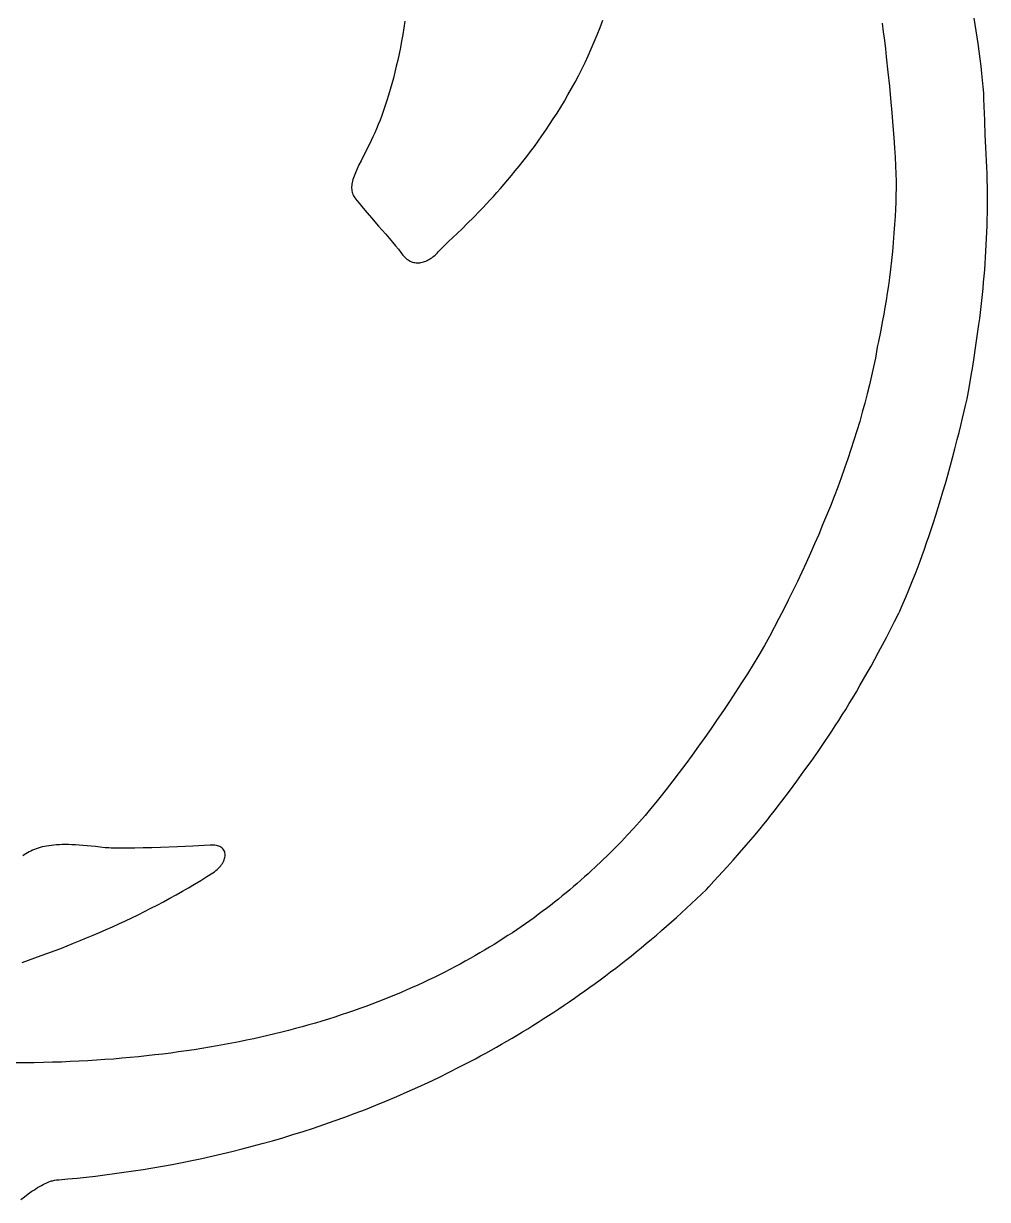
# Model space of a CAD drawing. Extents: x -599 to 1104, y -19005 to -18097.
# Drawn here: x 689 to 1104, y -18989 to -18482 of the extents above; entities that cross this region are included whole.
import ezdxf

# ---------------------------------------------------------------- set-up
doc = ezdxf.new("R2010")
doc.units = 0
doc.layers.add('Layer_1', color=1, linetype='CONTINUOUS')

msp = doc.modelspace()

# ---------------------------------------------------------------- linework, layer by layer
at = {"layer": 'Layer_1'}
for points in [[(1058.62, -18481.61), (1059.11, -18485.37), (1059.56, -18489.05), (1059.99, -18492.63), (1060.4, -18496.1), (1061.12, -18502.68), (1061.73, -18508.7), (1062.23, -18514.08), (1062.76, -18520.29), (1063.21, -18525.87), (1063.6, -18530.86), (1063.93, -18535.35), (1064.18, -18539.4), (1064.38, -18543.1), (1064.52, -18546.5), (1064.59, -18549.7), (1064.61, -18552.74), (1064.58, -18555.72), (1064.5, -18558.7), (1064.36, -18561.75), (1064.18, -18564.95), (1063.96, -18568.36), (1063.69, -18572.06), (1063.38, -18576.13), (1063.22, -18578.12), (1063.05, -18580.08), (1062.68, -18583.92), (1062.26, -18587.63), (1061.81, -18591.22), (1061.33, -18594.67), (1060.83, -18597.99), (1060.32, -18601.16), (1059.81, -18604.18), (1059.29, -18607.05), (1058.79, -18609.74), (1057.85, -18614.63), (1057.03, -18618.79), (1056.68, -18620.58), (1056.39, -18622.17), (1055.68, -18625.95), (1054.9, -18629.77), (1054.05, -18633.62), (1053.15, -18637.51), (1052.18, -18641.41), (1051.15, -18645.35), (1050.07, -18649.31), (1048.93, -18653.29), (1047.73, -18657.28), (1046.48, -18661.3), (1045.17, -18665.33), (1043.81, -18669.38), (1042.41, -18673.43), (1040.95, -18677.5), (1039.45, -18681.57), (1037.9, -18685.64), (1036.3, -18689.72), (1034.66, -18693.8), (1032.98, -18697.88), (1031.26, -18701.96), (1029.5, -18706.03), (1027.7, -18710.09), (1025.86, -18714.14), (1023.99, -18718.19), (1022.09, -18722.22), (1020.15, -18726.23), (1018.18, -18730.22), (1016.18, -18734.2), (1014.15, -18738.15), (1012.09, -18742.08), (1010.01, -18745.98), (1007.9, -18749.86), (1005.48, -18753.91), (1003.01, -18757.95), (1000.52, -18761.96), (997.99, -18765.96), (995.43, -18769.93), (992.84, -18773.88), (990.22, -18777.8), (987.58, -18781.7), (984.9, -18785.57), (982.21, -18789.42), (979.48, -18793.23), (976.74, -18797.02), (973.97, -18800.78), (971.17, -18804.5), (968.36, -18808.2), (965.53, -18811.86), (963.34, -18814.63), (961.1, -18817.41), (958.78, -18820.21), (956.41, -18823), (953.97, -18825.81), (951.46, -18828.61), (948.88, -18831.42), (946.23, -18834.23), (943.51, -18837.03), (940.72, -18839.83), (937.86, -18842.62), (934.92, -18845.4), (933.42, -18846.79), (931.91, -18848.17), (930.37, -18849.55), (928.81, -18850.93), (927.24, -18852.31), (925.64, -18853.68), (924.03, -18855.04), (922.39, -18856.4), (920.74, -18857.76), (919.06, -18859.11), (917.37, -18860.46), (915.65, -18861.8), (913.91, -18863.13), (912.15, -18864.46), (910.37, -18865.79), (908.57, -18867.1), (906.75, -18868.41), (904.9, -18869.72), (903.04, -18871.01), (901.15, -18872.3), (899.24, -18873.58), (897.3, -18874.85), (895.35, -18876.12), (893.37, -18877.37), (891.37, -18878.62), (889.35, -18879.86), (887.3, -18881.09), (885.23, -18882.31), (883.13, -18883.52), (881.02, -18884.72), (878.88, -18885.91), (876.71, -18887.09), (874.52, -18888.26), (872.31, -18889.42), (870.07, -18890.57), (867.81, -18891.7), (865.52, -18892.83), (863.21, -18893.94), (860.88, -18895.04), (858.51, -18896.13), (856.13, -18897.2), (853.71, -18898.27), (851.28, -18899.32), (848.81, -18900.35), (846.32, -18901.38), (843.81, -18902.38), (841.26, -18903.38), (838.7, -18904.36), (836.1, -18905.32), (833.48, -18906.28), (830.83, -18907.21), (828.15, -18908.13), (825.45, -18909.04), (822.72, -18909.93), (819.96, -18910.8), (817.18, -18911.66), (814.36, -18912.5), (811.52, -18913.32), (808.65, -18914.12), (805.75, -18914.91), (802.83, -18915.68), (799.87, -18916.44), (796.89, -18917.17), (793.88, -18917.89), (790.83, -18918.59), (787.76, -18919.27), (784.66, -18919.93), (781.53, -18920.57), (778.37, -18921.19), (775.18, -18921.8), (771.96, -18922.38), (768.71, -18922.94), (765.43, -18923.48), (762.12, -18924), (758.78, -18924.5), (755.4, -18924.98), (752, -18925.44), (748.57, -18925.87), (745.1, -18926.28), (741.6, -18926.67), (738.07, -18927.04), (734.51, -18927.39), (730.92, -18927.71), (727.29, -18928.01), (723.64, -18928.29), (719.95, -18928.54), (716.22, -18928.77), (712.47, -18928.97), (708.68, -18929.15), (704.86, -18929.3), (701, -18929.43), (697.12, -18929.54), (693.2, -18929.62), (689.24, -18929.67), (685.25, -18929.7)], [(687.39, -18988.55), (688.93, -18987.35), (690.53, -18986.17), (692.16, -18985.03), (692.98, -18984.48), (693.8, -18983.96), (694.62, -18983.45), (695.44, -18982.97), (696.26, -18982.51), (697.06, -18982.08), (697.86, -18981.69), (698.64, -18981.32), (699.41, -18981), (700.16, -18980.72), (700.59, -18980.58), (701.03, -18980.46), (701.47, -18980.35), (701.92, -18980.27), (702.82, -18980.14), (703.73, -18980.05), (707.65, -18979.7), (711.61, -18979.31), (715.59, -18978.89), (719.61, -18978.43), (723.65, -18977.94), (727.72, -18977.41), (731.82, -18976.84), (735.94, -18976.24), (740.08, -18975.59), (744.25, -18974.9), (748.44, -18974.18), (752.66, -18973.41), (756.9, -18972.59), (761.15, -18971.74), (765.43, -18970.84), (769.73, -18969.89), (774.04, -18968.9), (778.38, -18967.86), (782.73, -18966.77), (787.09, -18965.64), (791.47, -18964.45), (795.87, -18963.22), (800.28, -18961.93), (804.7, -18960.59), (809.13, -18959.2), (813.57, -18957.75), (818.03, -18956.25), (822.49, -18954.7), (826.97, -18953.09), (831.45, -18951.42), (835.94, -18949.7), (840.43, -18947.91), (844.93, -18946.07), (849.44, -18944.17), (853.95, -18942.2), (858.46, -18940.17), (862.98, -18938.08), (867.5, -18935.93), (872.01, -18933.71), (876.53, -18931.43), (881.05, -18929.08), (883.31, -18927.88), (885.57, -18926.67), (887.82, -18925.43), (890.08, -18924.18), (892.34, -18922.92), (894.59, -18921.63), (896.84, -18920.33), (899.1, -18919.01), (901.35, -18917.68), (903.6, -18916.32), (905.85, -18914.95), (908.1, -18913.56), (910.34, -18912.15), (912.59, -18910.72), (914.83, -18909.28), (917.07, -18907.82), (919.31, -18906.34), (921.54, -18904.84), (923.78, -18903.32), (926.01, -18901.78), (928.24, -18900.23), (930.47, -18898.65), (932.69, -18897.06), (934.92, -18895.45), (937.14, -18893.82), (939.35, -18892.17), (941.57, -18890.5), (943.78, -18888.81), (945.98, -18887.1), (948.19, -18885.37), (950.39, -18883.62), (952.59, -18881.85), (954.78, -18880.06), (956.97, -18878.25), (959.16, -18876.42), (961.34, -18874.57), (963.52, -18872.7), (965.69, -18870.81), (967.86, -18868.9), (970.03, -18866.97), (972.19, -18865.01), (974.35, -18863.04), (976.5, -18861.05), (978.65, -18859.03), (980.79, -18856.99), (982.93, -18854.93), (983.88, -18853.87), (986.14, -18851.4), (991.76, -18845.24), (994.39, -18842.31), (997.16, -18839.19), (1000.03, -18835.88), (1003, -18832.4), (1006.04, -18828.75), (1007.59, -18826.87), (1009.14, -18824.95), (1010.69, -18822.98), (1012.26, -18820.99), (1013.82, -18818.95), (1015.39, -18816.88), (1018.64, -18812.52), (1021.81, -18808.24), (1024.91, -18804), (1027.96, -18799.76), (1030.97, -18795.48), (1032.47, -18793.32), (1033.96, -18791.14), (1035.45, -18788.93), (1036.94, -18786.69), (1038.43, -18784.41), (1039.93, -18782.1), (1041.43, -18779.74), (1042.93, -18777.33), (1044.45, -18774.87), (1045.97, -18772.35), (1047.51, -18769.76), (1049.06, -18767.11), (1050.63, -18764.39), (1052.22, -18761.59), (1053.82, -18758.72), (1055.45, -18755.75), (1057.1, -18752.7), (1058.77, -18749.55), (1060.47, -18746.31), (1062.2, -18742.96), (1063.97, -18739.51), (1065.76, -18735.94), (1066.17, -18735.08), (1066.83, -18733.62), (1067.73, -18731.6), (1068.84, -18729.01), (1070.14, -18725.89), (1071.61, -18722.24), (1073.22, -18718.09), (1074.08, -18715.83), (1074.97, -18713.45), (1075.88, -18710.96), (1076.81, -18708.35), (1077.77, -18705.63), (1078.75, -18702.79), (1079.74, -18699.85), (1080.74, -18696.81), (1081.76, -18693.66), (1082.78, -18690.4), (1083.81, -18687.05), (1084.84, -18683.61), (1085.88, -18680.06), (1086.9, -18676.43), (1087.93, -18672.7), (1088.94, -18668.89), (1089.95, -18664.99), (1090.94, -18661.01), (1091.74, -18657.99), (1092.53, -18654.96), (1093.29, -18651.91), (1094.02, -18648.86), (1094.59, -18646.33), (1095.19, -18643.5), (1095.8, -18640.39), (1096.42, -18637.02), (1097.04, -18633.42), (1097.66, -18629.61), (1098.27, -18625.63), (1098.86, -18621.49), (1099.61, -18616.5), (1100.32, -18611.44), (1100.65, -18608.89), (1100.97, -18606.32), (1101.28, -18603.74), (1101.57, -18601.14), (1101.85, -18598.53), (1102.11, -18595.9), (1102.36, -18593.26), (1102.59, -18590.61), (1102.81, -18587.94), (1103.01, -18585.26), (1103.19, -18582.57), (1103.35, -18579.86), (1103.5, -18577.14), (1103.63, -18574.41), (1103.75, -18571.67), (1103.84, -18568.92), (1103.91, -18566.16), (1103.97, -18563.39), (1104, -18560.61), (1104.01, -18557.81), (1104.01, -18555.01), (1103.98, -18552.2), (1103.93, -18549.38), (1103.86, -18546.56), (1103.76, -18543.72), (1103.65, -18540.88), (1103.51, -18538.02), (1103.34, -18535.17), (1103.32, -18535.17), (1103.06, -18529.72), (1102.96, -18527.53), (1102.91, -18526.15), (1102.88, -18524.77), (1102.83, -18523.37), (1102.72, -18520.55), (1102.62, -18517.45), (1102.51, -18514.29), (1102.37, -18511.77), (1102.16, -18509.09), (1101.9, -18506.24), (1101.59, -18503.26), (1101.24, -18500.17), (1100.85, -18496.97), (1100.41, -18493.7), (1099.95, -18490.37), (1099.13, -18484.92), (1098.26, -18479.45)], [(852.92, -18480.72), (852.48, -18483.62), (852.01, -18486.48), (851.51, -18489.31), (850.98, -18492.1), (850.42, -18494.84), (849.84, -18497.54), (849.23, -18500.19), (848.6, -18502.79), (847.95, -18505.33), (847.28, -18507.82), (846.6, -18510.24), (845.89, -18512.61), (845.18, -18514.91), (844.45, -18517.14), (843.71, -18519.3), (842.97, -18521.38), (842.21, -18523.39), (841.45, -18525.33), (840.69, -18527.18), (839.92, -18528.94), (839.15, -18530.62), (838.39, -18532.21), (837.2, -18534.59), (836.07, -18536.82), (834.03, -18540.88), (833.13, -18542.72), (832.32, -18544.44), (831.62, -18546.05), (831.31, -18546.82), (831.03, -18547.57), (830.78, -18548.29), (830.56, -18548.98), (830.38, -18549.66), (830.22, -18550.32), (830.1, -18550.96), (830.02, -18551.57), (829.97, -18552.17), (829.97, -18552.76), (830, -18553.33), (830.07, -18553.88), (830.18, -18554.42), (830.33, -18554.95), (830.53, -18555.47), (830.77, -18555.97), (831.06, -18556.47), (831.39, -18556.95), (832.22, -18558.01), (833.23, -18559.25), (834.39, -18560.65), (835.67, -18562.17), (838.53, -18565.5), (841.59, -18569.05), (844.68, -18572.62), (847.58, -18576.03), (848.91, -18577.61), (850.11, -18579.07), (851.18, -18580.39), (852.07, -18581.55), (852.49, -18582.06), (852.92, -18582.52), (853.36, -18582.95), (853.82, -18583.33), (854.28, -18583.66), (854.76, -18583.96), (855.24, -18584.21), (855.73, -18584.42), (856.23, -18584.6), (856.74, -18584.73), (857.25, -18584.83), (857.76, -18584.89), (858.28, -18584.92), (858.81, -18584.91), (859.33, -18584.86), (859.85, -18584.79), (860.38, -18584.68), (860.9, -18584.54), (861.43, -18584.36), (861.95, -18584.16), (862.47, -18583.93), (862.98, -18583.67), (863.49, -18583.39), (863.99, -18583.07), (864.48, -18582.73), (864.97, -18582.37), (865.45, -18581.98), (865.92, -18581.57), (866.38, -18581.14), (866.83, -18580.68), (867.27, -18580.21), (867.69, -18579.71), (867.93, -18579.44), (868.25, -18579.1), (869.12, -18578.23), (870.3, -18577.11), (871.75, -18575.75), (875.41, -18572.29), (877.58, -18570.2), (879.95, -18567.87), (882.5, -18565.32), (885.22, -18562.54), (886.63, -18561.06), (888.07, -18559.53), (889.54, -18557.94), (891.05, -18556.3), (892.57, -18554.61), (894.12, -18552.85), (895.7, -18551.05), (897.29, -18549.19), (898.89, -18547.28), (900.51, -18545.32), (902.14, -18543.3), (903.78, -18541.24), (905.42, -18539.12), (907.07, -18536.95), (908.72, -18534.73), (910.37, -18532.46), (912.01, -18530.14), (913.65, -18527.77), (915.28, -18525.35), (916.9, -18522.89), (918.5, -18520.37), (920.09, -18517.81), (921.66, -18515.2), (923.21, -18512.54), (924.74, -18509.84), (926.24, -18507.09), (927.71, -18504.3), (929.15, -18501.46), (930.56, -18498.57), (931.93, -18495.64), (933.27, -18492.67), (934.56, -18489.65), (935.81, -18486.59), (937.02, -18483.49), (937.6, -18481.92), (938.18, -18480.35)], [(687.92, -18886.43), (693.45, -18884.47), (696.22, -18883.46), (699, -18882.43), (701.79, -18881.38), (704.58, -18880.32), (707.37, -18879.23), (710.17, -18878.12), (712.96, -18876.99), (715.76, -18875.84), (718.55, -18874.66), (721.35, -18873.47), (724.14, -18872.25), (726.92, -18871.01), (729.7, -18869.75), (732.48, -18868.46), (735.25, -18867.15), (738, -18865.81), (740.76, -18864.45), (743.5, -18863.07), (746.23, -18861.66), (748.94, -18860.22), (751.65, -18858.76), (754.34, -18857.27), (757.01, -18855.75), (759.67, -18854.21), (762.31, -18852.63), (764.93, -18851.03), (767.53, -18849.41), (770.12, -18847.75), (770.81, -18847.28), (771.45, -18846.79), (772.05, -18846.29), (772.6, -18845.78), (773.09, -18845.27), (773.55, -18844.74), (773.95, -18844.22), (774.3, -18843.69), (774.61, -18843.17), (774.87, -18842.64), (775.08, -18842.12), (775.25, -18841.61), (775.37, -18841.11), (775.44, -18840.61), (775.47, -18840.13), (775.45, -18839.67), (775.38, -18839.22), (775.27, -18838.79), (775.11, -18838.38), (774.91, -18837.99), (774.66, -18837.63), (774.37, -18837.29), (774.03, -18836.99), (773.65, -18836.71), (773.22, -18836.47), (772.75, -18836.27), (772.23, -18836.1), (771.67, -18835.97), (771.07, -18835.88), (770.42, -18835.83), (769.73, -18835.83), (769, -18835.88), (766.36, -18836.04), (761.46, -18836.28), (754.98, -18836.56), (747.63, -18836.84), (743.86, -18836.96), (740.13, -18837.06), (736.54, -18837.13), (733.17, -18837.18), (730.11, -18837.19), (727.46, -18837.15), (726.31, -18837.12), (725.29, -18837.07), (724.42, -18837.01), (723.7, -18836.94), (721.62, -18836.68), (719.64, -18836.45), (717.73, -18836.25), (715.92, -18836.08), (714.18, -18835.94), (712.52, -18835.82), (710.93, -18835.73), (709.42, -18835.67), (707.98, -18835.63), (706.6, -18835.62), (705.28, -18835.63), (704.02, -18835.67), (702.82, -18835.74), (701.67, -18835.83), (700.58, -18835.94), (699.53, -18836.08), (698.52, -18836.25), (697.56, -18836.43), (696.64, -18836.64), (695.75, -18836.88), (694.9, -18837.13), (694.07, -18837.41), (693.28, -18837.71), (692.5, -18838.03), (691.75, -18838.38), (691.02, -18838.74), (690.3, -18839.13), (689.6, -18839.54), (688.9, -18839.96), (688.21, -18840.41)]]:
    msp.add_lwpolyline(points, dxfattribs=at)

doc.saveas('drawing.dxf')
